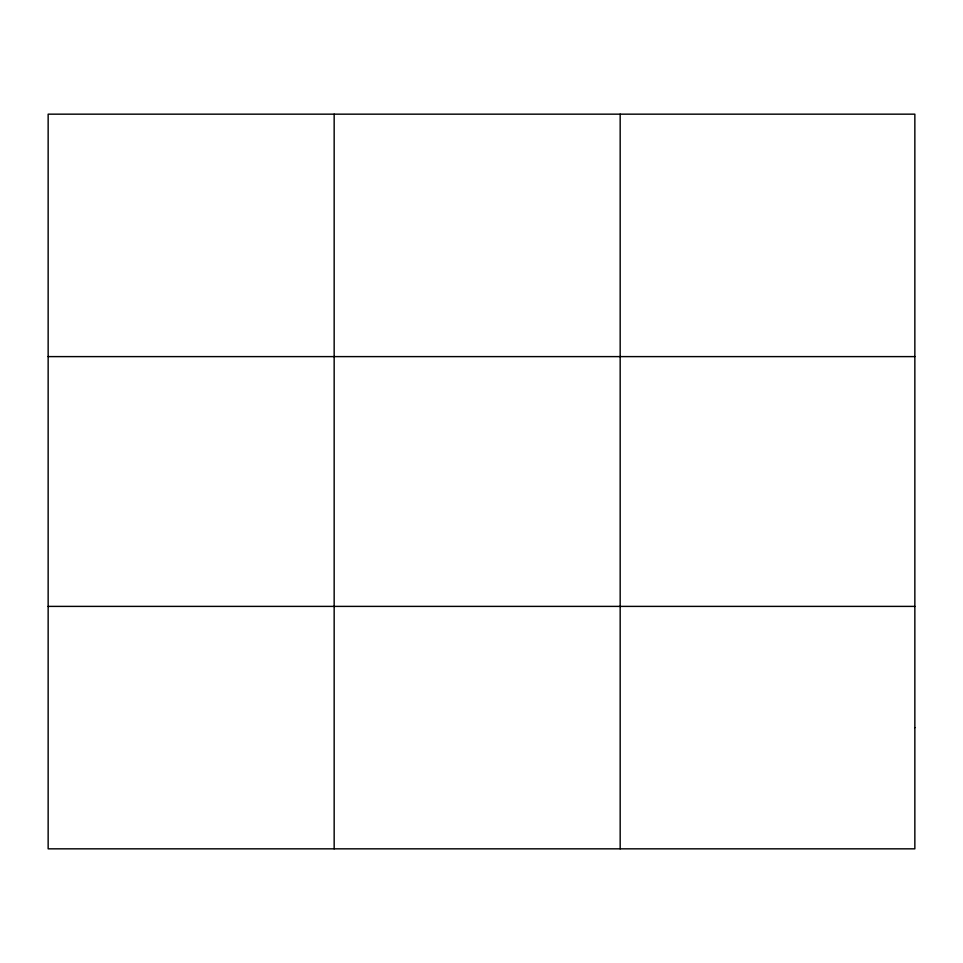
<?xml version="1.0" encoding="UTF-8"?>
<svg xmlns="http://www.w3.org/2000/svg" width="963" height="963" viewBox="0 0 963 963"><rect width="100%" height="100%" fill="white"/><g stroke="black" fill="none" stroke-linecap="round" stroke-linejoin="round"><path stroke-width="1.44" d="M334.161 114.164L334.161 848.836M620.172 114.164L620.172 848.836M48.15 356.611L914.85 356.611M48.15 606.389L914.85 606.389M914.85 727.619L914.85 848.836L48.15 848.836L48.15 114.164L914.85 114.164L914.85 727.619"/></g></svg>
